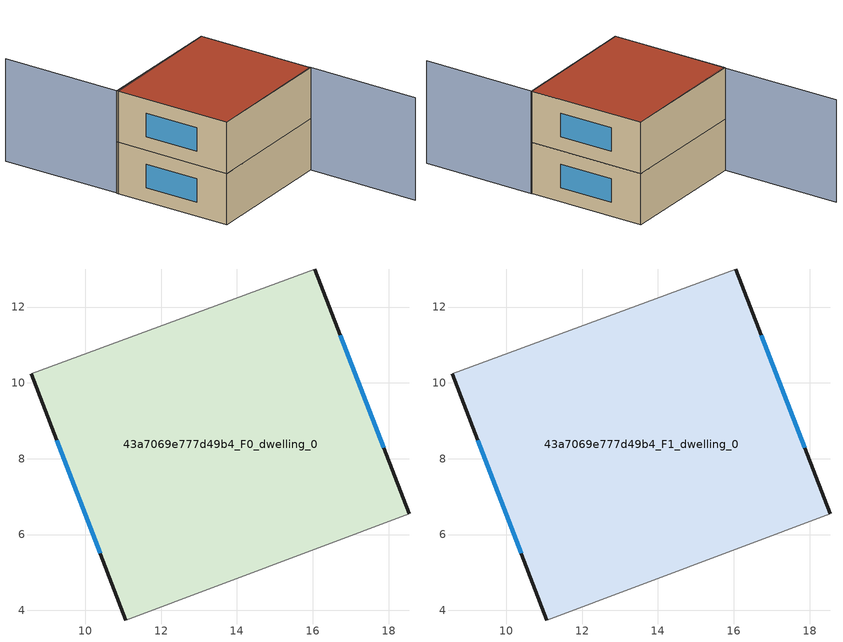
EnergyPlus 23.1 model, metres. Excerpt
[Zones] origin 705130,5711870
43a7069e777d49b4_F0_dwelling_0
 floor ground (EU_floor_Construction): 16.06,13 18.54,6.54 11.07,3.75 8.58,10.24 z0
 wall outside (EU_wall_Construction): 18.54,6.54 16.06,13 / 8.58,10.24 11.07,3.75 z0:3
 wall adiabatic (EU_wall_Construction): 16.06,13 8.58,10.24 / 11.07,3.75 18.54,6.54 z0:3
 window (EU_Window_Construction): 17.87,8.29 16.73,11.26 / 9.25,8.48 10.4,5.5 z0.81:2.19
43a7069e777d49b4_F1_dwelling_0
 floor to 43a7069e777d49b4_F0_dwelling_0 (EU_floor_Construction): 16.05,13 18.54,6.54 11.07,3.75 8.58,10.24 z3
 wall outside (EU_wall_Construction): 18.54,6.54 16.06,13 / 8.58,10.24 11.07,3.75 z3:6
 wall adiabatic (EU_wall_Construction): 16.06,13 8.58,10.24 / 11.07,3.75 18.54,6.54 z3:6
 window (EU_Window_Construction): 17.87,8.29 16.73,11.26 / 9.25,8.48 10.4,5.5 z3.81:5.19
 roof outside (EU_roof_Construction): 18.54,6.54 16.06,13 8.58,10.24 11.07,3.75 z6
shading: 11.07,3.75 18.54,6.6 / 18.54,6.6 20.91,0.38 / 16.06,13 8.61,10.14 / 8.61,10.14 6.06,16.78 z0:6
[Building]
EU S2 Campaign: North Axis=0; Terrain=City; Solar Distribution=FullExterior
[Site:Location]
London: Latitude=51.5; Longitude=-0.5; Time Zone=0; Elevation=25
[SizingPeriod:WeatherFileDays]
AnnualSizingPeriod: Begin Month=1; Begin Day of Month=1; End Month=12; End Day of Month=31; Day of Week for Start Day=Monday; Use Weather File Daylight Saving Period=No; Use Weather File Rain and Snow Indicators=No
[MATERIAL]
EU_InternalMass_Material: Roughness=MediumRough; Thickness=0.1; Conductivity=1; Density=1800; Specific Heat=900; Thermal Absorptance=0.9; Solar Absorptance=0.7; Visible Absorptance=0.7
[MATERIAL:NOMASS] Roughness=MediumRough; Thermal Absorptance=0.9; Solar Absorptance=0.7; Visible Absorptance=0.7
Name | Thermal Resistance
EU_wall_NoMass | 0.727863
EU_roof_NoMass | 0.773354
EU_floor_NoMass | 1.79329
[WINDOWMATERIAL:SIMPLEGLAZINGSYSTEM]
EU_Window_SimpleGlazing: UFactor=2.58614; Solar Heat Gain Coefficient=0.76; Visible Transmittance=0.76
[CONSTRUCTION]
EU_wall_Construction: EU_wall_NoMass
EU_roof_Construction: EU_roof_NoMass
EU_floor_Construction: EU_floor_NoMass
EU_Window_Construction: EU_Window_SimpleGlazing
EU_InternalMass_Construction: EU_InternalMass_Material
[ZONE] Type=1; Multiplier=1; Ceiling Height=autocalculate; Volume=165.869; Floor Area=autocalculate; Part of Total Floor Area=Yes
43a7069e777d49b4_F0_dwelling_0; 43a7069e777d49b4_F1_dwelling_0
[INTERNALMASS] Construction=EU_InternalMass_Construction; Surface Area=55.2895
Name | Zone or ZoneList
43a7069e777d49b4_F0_dwelling_0_EU_InternalMass | 43a7069e777d49b4_F0_dwelling_0
43a7069e777d49b4_F1_dwelling_0_EU_InternalMass | 43a7069e777d49b4_F1_dwelling_0
[OTHEREQUIPMENT] Fuel Type=Electricity; Design Level Calculation Method=Watts/Area; Power per Zone Floor Area=1; Fraction Latent=0; Fraction Radiant=0; Fraction Lost=0; Carbon Dioxide Generation Rate=0; EndUse Subcategory=EU_Step8_InternalGains
Name | Zone or ZoneList or Space or SpaceList | Schedule
EU_Step8_InternalGain_43a7069e777d49b4_F0_dwelling_0_f000 | 43a7069e777d49b4_F0_dwelling_0 | EU_Step8_GainSchedule_43a7069e777d49b4_F0_dwelling_0_f000
EU_Step8_InternalGain_43a7069e777d49b4_F1_dwelling_0_f000 | 43a7069e777d49b4_F1_dwelling_0 | EU_Step8_GainSchedule_43a7069e777d49b4_F1_dwelling_0_f000
[ZONEVENTILATION:DESIGNFLOWRATE] Schedule=EU_AlwaysOn; Design Flow Rate Calculation Method=AirChanges/Hour; Air Changes per Hour=0.484901; Ventilation Type=Natural; Fan Pressure Rise=0; Fan Total Efficiency=1; Constant Term Coefficient=1; Temperature Term Coefficient=0; Velocity Term Coefficient=0; Velocity Squared Term Coefficient=0; Minimum Indoor Temperature=-100; Maximum Indoor Temperature=100; Delta Temperature=-100; Minimum Outdoor Temperature=-100; Maximum Outdoor Temperature=100; Maximum Wind Speed=40
Name | Zone or ZoneList or Space or SpaceList
EU_ConstantAir_43a7069e777d49b4_F0_dwelling_0 | 43a7069e777d49b4_F0_dwelling_0
EU_ConstantAir_43a7069e777d49b4_F1_dwelling_0 | 43a7069e777d49b4_F1_dwelling_0
[HVACTEMPLATE:THERMOSTAT] Constant Heating Setpoint=20; Constant Cooling Setpoint=50
EU_HeatOnly_43a7069e777d49b4_F0_dwelling_0; EU_HeatOnly_43a7069e777d49b4_F1_dwelling_0
[HVACTEMPLATE:ZONE:IDEALLOADSAIRSYSTEM] System Availability Schedule=EU_AlwaysOn; Maximum Heating Supply Air Temperature=50; Minimum Cooling Supply Air Temperature=13; Maximum Heating Supply Air Humidity Ratio=0.0156; Minimum Cooling Supply Air Humidity Ratio=0.0077; Heating Limit=NoLimit; Cooling Limit=NoLimit; Heating Availability Schedule=EU_AlwaysOn; Cooling Availability Schedule=EU_CoolingOff; Dehumidification Control Type=ConstantSensibleHeatRatio; Cooling Sensible Heat Ratio=0.7; Dehumidification Setpoint=60; Humidification Control Type=None; Humidification Setpoint=30; Outdoor Air Method=None; Outdoor Air Flow Rate per Person=0.00944; Outdoor Air Flow Rate per Zone Floor Area=0; Outdoor Air Flow Rate per Zone=0; Demand Controlled Ventilation Type=None; Outdoor Air Economizer Type=NoEconomizer; Heat Recovery Type=None; Sensible Heat Recovery Effectiveness=0.7; Latent Heat Recovery Effectiveness=0.65
Name | Template Thermostat
43a7069e777d49b4_F0_dwelling_0 | EU_HeatOnly_43a7069e777d49b4_F0_dwelling_0
43a7069e777d49b4_F1_dwelling_0 | EU_HeatOnly_43a7069e777d49b4_F1_dwelling_0
[SIZING:ZONE] Zone Cooling Design Supply Air Temperature Input Method=SupplyAirTemperature; Zone Cooling Design Supply Air Temperature=13; Zone Heating Design Supply Air Temperature Input Method=SupplyAirTemperature; Zone Heating Design Supply Air Temperature=50; Zone Cooling Design Supply Air Humidity Ratio=0.008; Zone Heating Design Supply Air Humidity Ratio=0.008; Cooling Design Air Flow Method=DesignDay; Cooling Design Air Flow Rate=0; Cooling Minimum Air Flow per Zone Floor Area=0.000762; Cooling Minimum Air Flow=0; Cooling Minimum Air Flow Fraction=0.2; Heating Design Air Flow Method=DesignDay; Heating Design Air Flow Rate=0; Heating Maximum Air Flow per Zone Floor Area=0.002032; Heating Maximum Air Flow=0.141576; Heating Maximum Air Flow Fraction=0.3; Account for Dedicated Outdoor Air System=No; Dedicated Outdoor Air System Control Strategy=NeutralSupplyAir; Dedicated Outdoor Air Low Setpoint Temperature for Design=autosize; Dedicated Outdoor Air High Setpoint Temperature for Design=autosize; Zone Load Sizing Method=Sensible Load Only No Latent Load; Zone Latent Cooling Design Supply Air Humidity Ratio Input Method=HumidityRatioDifference; Zone Cooling Design Supply Air Humidity Ratio Difference=0.005; Zone Latent Heating Design Supply Air Humidity Ratio Input Method=HumidityRatioDifference; Zone Humidification Design Supply Air Humidity Ratio Difference=0.005
43a7069e777d49b4_F0_dwelling_0; 43a7069e777d49b4_F1_dwelling_0
[SCHEDULE:CONSTANT]
Name | Hourly Value
EU_AlwaysOn | 1
EU_CoolingOff | 0
[SCHEDULE:FILE] Column Number=1; Rows to Skip at Top=0; Number of Hours of Data=8760; Column Separator=Comma; Interpolate to Timestep=No; Minutes per Item=60; Adjust Schedule for Daylight Savings=Yes
Name | File
EU_Step8_GainSchedule_43a7069e777d49b4_F0_dwelling_0_f000 | ../../schedules/43a7069e777d49b4/43a7069e777d49b4_F0_dwelling_0_f000_gain.csv
EU_Step8_GainSchedule_43a7069e777d49b4_F1_dwelling_0_f000 | ../../schedules/43a7069e777d49b4/43a7069e777d49b4_F1_dwelling_0_f000_gain.csv
